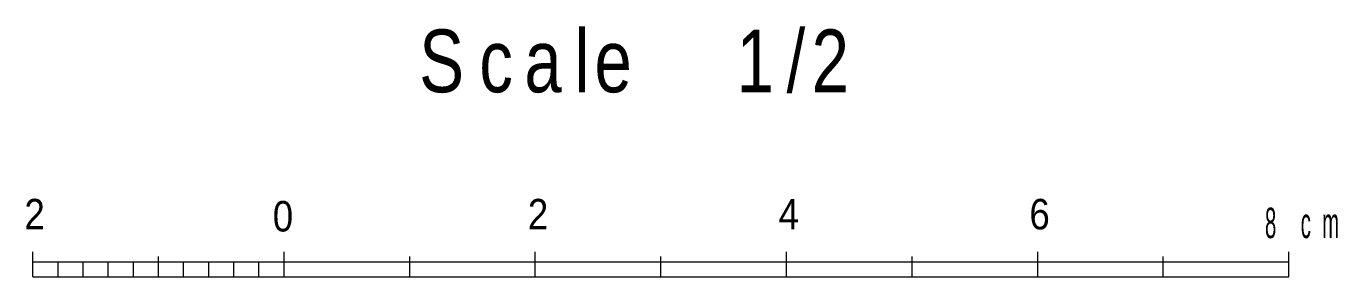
# Model space of a CAD drawing. Units: millimetres, scale not verified. Extents: x 283 to 902, y 155 to 918.
# Drawn here: x 797.5 to 901.9, y 458.7 to 478.7 of the extents above; entities that cross this region are included whole.
import ezdxf
from ezdxf.enums import TextEntityAlignment as Align

# ---------------------------------------------------------------- set-up
doc = ezdxf.new("R2010")
doc.units = ezdxf.units.MM
doc.header["$LTSCALE"] = 2
doc.layers.add('0平面図-0通り芯', color=4, linetype='Continuous', lineweight=13)
doc.styles.add('MS-ゴシック-5.0-1.0', font='')
doc.styles.get('MS-ゴシック-5.0-1.0').set_extended_font_data('MS-ゴシック-5.0-1.0')

msp = doc.modelspace()

# ---------------------------------------------------------------- linework, layer by layer
at = {"layer": '0平面図-0通り芯'}
for p, q in [((798.057, 458.699), (798.057, 460.699)), ((798.057, 458.699), (798.057, 460.699)), ((818.057, 458.699), (818.057, 460.699)), ((838.057, 458.699), (838.057, 460.699)), ((858.058, 458.699), (858.058, 460.699)), ((858.058, 458.699), (858.058, 460.699)), ((878.058, 458.699), (878.058, 460.699)), ((898.059, 458.699), (898.059, 460.699)), ((798.057, 459.899), (898.059, 459.899)), ((800.057, 458.699), (800.057, 459.888)), ((802.057, 458.699), (802.057, 459.89)), ((804.057, 458.699), (804.057, 459.894)), ((806.057, 458.699), (806.057, 459.895)), ((808.057, 458.699), (808.057, 460.313)), ((810.057, 458.699), (810.057, 459.899)), ((812.057, 458.699), (812.057, 459.894)), ((814.057, 458.699), (814.057, 459.894)), ((816.057, 458.699), (816.057, 459.893)), ((828.057, 458.699), (828.057, 460.313)), ((848.058, 458.699), (848.058, 460.313)), ((868.058, 458.699), (868.058, 460.313)), ((888.058, 458.699), (888.058, 460.313))]:
    msp.add_line(p, q, dxfattribs=at)
at = {"layer": '0平面図-0通り芯', "color": 5}
msp.add_line((798.057, 458.699), (898.059, 458.699), dxfattribs=at)

# ---------------------------------------------------------------- texts
at = {"layer": '0平面図-0通り芯', "style": 'MS-ゴシック-5.0-1.0', "width": 0.9}
for s, p in [('2', (797.377, 461.75)), ('0', (817.152, 461.584)), ('2', (837.462, 461.75)), ('4', (857.428, 461.75)), ('6', (877.395, 461.75))]:
    msp.add_text(s, height=2.43, dxfattribs=at).set_placement(p, align=Align.BOTTOM_LEFT)
at = {"layer": '0平面図-0通り芯', "color": 3, "insert": (828.813, 473.338), "char_height": 5.004, "attachment_point": 7, "style": 'MS-ゴシック-5.0-1.0'}
msp.add_mtext('\\T1.34;\\W0.8;Scale\u30001/2', dxfattribs=at)
at = {"layer": '0平面図-0通り芯', "insert": (896.152, 461.75), "char_height": 2.43, "attachment_point": 7, "style": 'MS-ゴシック-5.0-1.0'}
msp.add_mtext('\\T2.1;\\W0.5;8\\~cm', dxfattribs=at)

doc.saveas('drawing.dxf')
